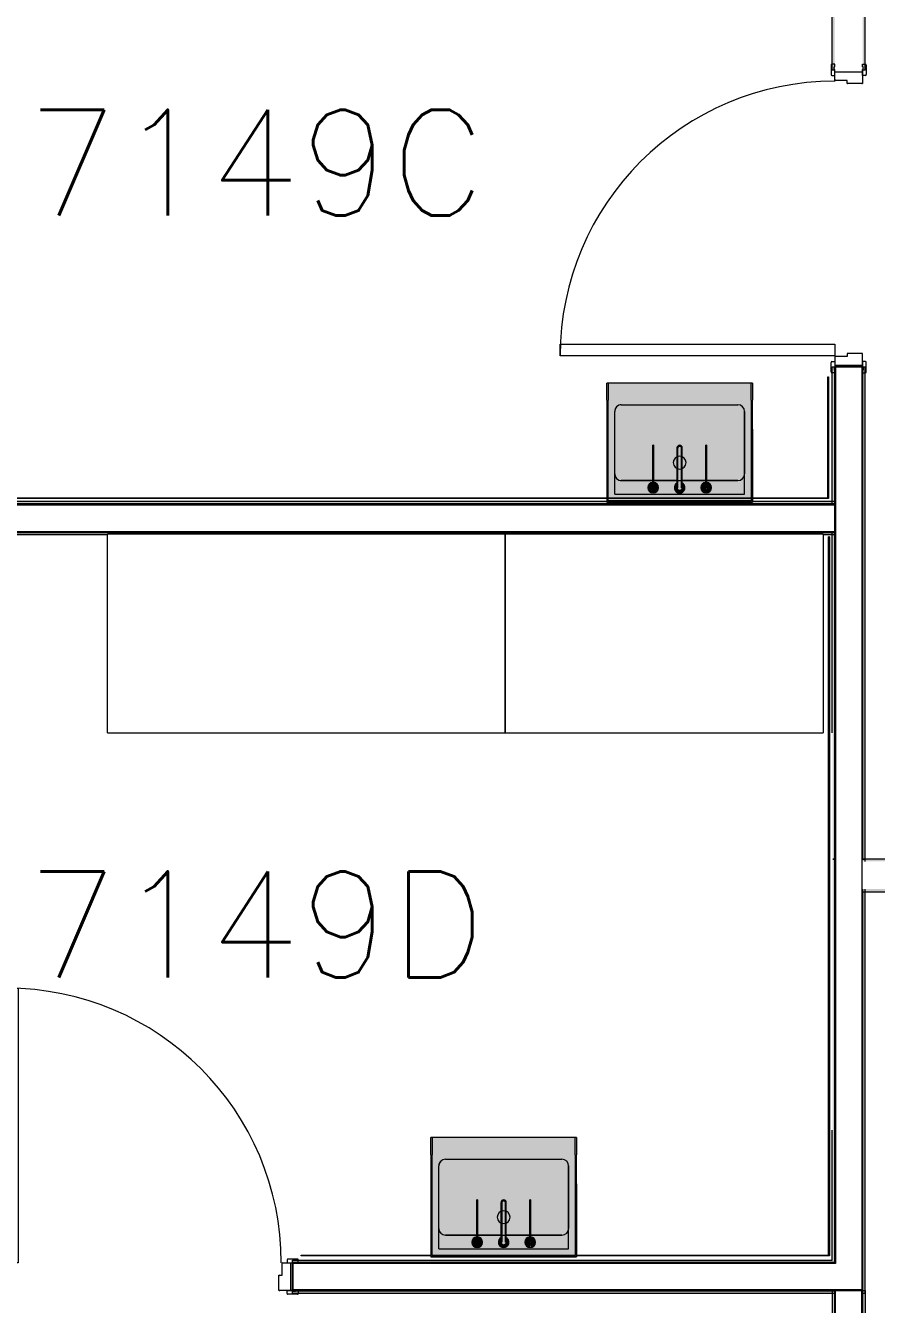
# Model space of a CAD drawing. Header units: millimetres. Extents: x -68474 to 336725, y -113450 to 40976.
# Drawn here: x 192595 to 195805, y -40280 to -35454 of the extents above; entities that cross this region are included whole.
import ezdxf

# ---------------------------------------------------------------- set-up
doc = ezdxf.new("R2010")
doc.units = ezdxf.units.MM
doc.header["$LTSCALE"] = 900
doc.linetypes.add('Dash 3mm', pattern=[6, 3, -3])
for name, color, linetype, lineweight in [('A-DETL-GENF', 92, 'Continuous', 15), ('A-DOOR', 31, 'Continuous', 15), ('A-GENM', 13, 'Continuous', 15), ('A-WALL', 113, 'Continuous', 15), ('I-WALL', 2, 'Continuous', 15), ('P-SANR-FIXT', 6, 'Continuous', 15)]:
    doc.layers.add(name, color=color, linetype=linetype, lineweight=lineweight)
doc.layers.add('s5152a$0$ROOM-NO', color=4, linetype='Continuous')
doc.styles.add('s5152a$0$STANDARD', font='SIMPLEX')

# ---------------------------------------------------------------- blocks, each defined once
blk = doc.blocks.new('Basic Wall _ A-Gypsum Block-Internal-100mm-WithSkimCoat - ___-2801809-Level 7 - Proposed Works_GBP Submission 1')
at = {"layer": 'I-WALL'}
for points in [[(195776.8, -38722.5), (195865, -38722.5), (195865, -38712.5), (195752.5, -38712.5), (195752.8, -38722.5)], [(197600.1, -38722.5), (197600.1, -38712.5), (196985, -38712.5), (196985, -38722.5), (197590.3, -38722.5)]]:
    blk.add_hatch(color=31, dxfattribs=at).paths.add_polyline_path(points, flags=0)
for p, q in [((195752.5, -38722.5), (195865, -38722.5)), ((195865, -38712.5), (195865, -38722.5)), ((196985, -38722.5), (196985, -38712.5)), ((196985, -38722.5), (197600.1, -38722.5))]:
    blk.add_line(p, q, dxfattribs=at)
blk = doc.blocks.new('Basic Wall _ A-Gypsum Block-Internal-100mm-WithSkimCoat - ___-2801808-Level 7 - Proposed Works_GBP Submission 1')
at = {"layer": 'I-WALL'}
for points in [[(195752.6, -38607.5), (195865, -38607.5), (195865, -38597.5), (195752.6, -38597.5), (195752.5, -38607.5)], [(197600.1, -38607.5), (197600.1, -38597.5), (196985, -38597.5), (196985, -38607.5)]]:
    blk.add_hatch(color=31, dxfattribs=at).paths.add_polyline_path(points, flags=0)
for p, q in [((195752.6, -38597.5), (195865, -38597.5)), ((195865, -38597.5), (195865, -38607.5)), ((196985, -38607.5), (196985, -38597.5)), ((196985, -38597.5), (197600.1, -38597.5)), ((197600.1, -38597.5), (197600.1, -38600))]:
    blk.add_line(p, q, dxfattribs=at)
blk = doc.blocks.new('Basic Wall _ A-Gypsum Block-Internal-100mm-WithSkimCoat - ___-2801837-Level 7 - Proposed Works_GBP Submission 1')
at = {"layer": 'I-WALL'}
h = blk.add_hatch(color=31, dxfattribs=at)
h.paths.add_polyline_path([(195762.5, -40237.5), (195762.5, -38712.5), (195752.5, -38712.5), (195752.5, -40227.5)], flags=0)
h.paths.add_polyline_path([(195752.6, -38607.5), (195762.5, -38607.5), (195762.5, -38600), (195752.5, -38600), (195752.5, -38607.5)], flags=0)
for p, q in [((195752.6, -38600), (195762.5, -38600)), ((195762.5, -38607.7), (195762.5, -38600)), ((195762.5, -40237.5), (195762.5, -38712.5))]:
    blk.add_line(p, q, dxfattribs=at)
blk = doc.blocks.new('Basic Wall _ A-Gypsum Block-Internal-100mm-WithSkimCoat - ___-2801836-Level 7 - Proposed Works_GBP Submission 1')
at = {"layer": 'I-WALL'}
blk.add_hatch(color=31, dxfattribs=at).paths.add_polyline_path([(195647.5, -40122.5), (195647.5, -38600), (195640.1, -38600), (195640.1, -39622.5), (195637.5, -39622.5), (195637.5, -40112.5)], flags=0)
for p, q in [((195640.1, -38600), (195647.5, -38600)), ((195637.5, -40112.5), (195637.5, -39622.5))]:
    blk.add_line(p, q, dxfattribs=at)
blk = doc.blocks.new('Basic Wall _ A-Gypsum Block-Internal-100mm-WithSkimCoat - ___-2801871-Level 7 - Proposed Works_GBP Submission 1')
at = {"layer": 'I-WALL'}
for points in [[(195762.6, -35621.5), (195762.6, -33761.8), (195752.6, -33761.8), (195752.6, -35621.5)], [(195752.6, -38600), (195762.6, -38600), (195762.6, -36741.5), (195752.6, -36741.5), (195752.6, -37405.7)]]:
    blk.add_hatch(color=31, dxfattribs=at).paths.add_polyline_path(points, flags=0)
for p, q in [((195762.6, -35621.5), (195762.6, -33761.8)), ((195762.6, -35621.5), (195752.6, -35621.5)), ((195752.6, -36741.5), (195762.6, -36741.5)), ((195762.6, -38600), (195762.6, -36741.5)), ((195762.6, -38600), (195752.6, -38600))]:
    blk.add_line(p, q, dxfattribs=at)
blk = doc.blocks.new('Basic Wall _ A-Gypsum Block-Internal-100mm-WithSkimCoat - ___-2801870-Level 7 - Proposed Works_GBP Submission 1')
at = {"layer": 'I-WALL'}
h = blk.add_hatch(color=31, dxfattribs=at)
h.paths.add_polyline_path([(195647.6, -35621.5), (195647.6, -34517.5), (195637.6, -34517.5), (195637.6, -35621.5), (195643.9, -35621.5)], flags=0)
h.paths.add_polyline_path([(195637.6, -34412.5), (195647.6, -34412.5), (195647.6, -33761.8), (195637.6, -33761.8), (195637.6, -34319.7)], flags=0)
h = blk.add_hatch(color=31, dxfattribs=at)
h.paths.add_polyline_path([(195642.6, -38600), (195647.6, -38600), (195647.6, -37365), (195637.6, -37365), (195637.6, -38122.5), (195640.1, -38122.5), (195640.1, -38600)], flags=0)
h.paths.add_polyline_path([(195637.6, -37260), (195647.6, -37260), (195647.6, -36741.5), (195637.6, -36741.5), (195637.6, -37097.1)], flags=0)
for p, q in [((195637.6, -35621.5), (195637.6, -34517.5)), ((195647.6, -35621.5), (195637.6, -35621.5)), ((195637.6, -36741.5), (195647.6, -36741.5)), ((195637.6, -37260), (195637.6, -36741.5)), ((195637.6, -38122.5), (195637.6, -37365)), ((195647.5, -38600), (195640.1, -38600))]:
    blk.add_line(p, q, dxfattribs=at)
blk = doc.blocks.new('Basic Wall _ A-Gypsum Block-Internal-100mm-WithSkimCoat - ___-2801913-Level 7 - Proposed Works_GBP Submission 1')
at = {"layer": 'I-WALL'}
blk.add_hatch(color=31, dxfattribs=at).paths.add_polyline_path([(195282.5, -37260), (195647.6, -37260), (195647.6, -37250), (195337.5, -37250), (195337.5, -37252.5), (194787.5, -37251.4), (194787.5, -37250), (191404, -37250), (191404, -37260), (195267, -37260)], flags=0)
for p, q in [((191404, -37260), (191404, -37250)), ((194787.5, -37250), (191404, -37250)), ((195647.6, -37250), (195337.5, -37250))]:
    blk.add_line(p, q, dxfattribs=at)
blk = doc.blocks.new('Basic Wall _ A-Gypsum Block-Internal-100mm-WithSkimCoat - ___-2801912-Level 7 - Proposed Works_GBP Submission 1')
at = {"layer": 'I-WALL'}
blk.add_hatch(color=31, dxfattribs=at).paths.add_polyline_path([(195604, -37375), (195647.6, -37375), (195647.6, -37365), (191404, -37365), (191404, -37375), (192904, -37375), (192904, -37372.5), (195604, -37372.5)], flags=0)
for p, q in [((191404, -37375), (191404, -37365)), ((192904, -37375), (191404, -37375)), ((195647.6, -37375), (195604, -37375))]:
    blk.add_line(p, q, dxfattribs=at)
blk = doc.blocks.new('A-Generic-Doorset-Single_Internal-RyderBP - Type 02 - 1120 x 2100mm _ L20_TBC _ GRP Leaf  _ GRP Frame _ dB-4782836-Level 7 - Proposed Works_GBP Submission 1')
at = {"layer": 'A-DETL-GENF'}
for p, q in [((-532, 52.5), (-532, 63.5)), ((-522, 52.5), (-532, 52.5)), ((-529, 66.5), (-493, 66.5)), ((-522, 54.5), (-522, 52.5)), ((-512, 54.5), (-522, 54.5)), ((-512, 52.5), (-512, 54.5)), ((-490, 52.5), (-512, 52.5)), ((-490, 63.5), (-490, 52.5)), ((590, 63.5), (590, 52.5)), ((590, 63.5), (590, 52.5)), ((590, 52.5), (612, 52.5)), ((590, 52.5), (612, 52.5)), ((629, 66.5), (593, 66.5)), ((629, 66.5), (593, 66.5)), ((612, 54.5), (622, 54.5)), ((612, 52.5), (612, 54.5)), ((612, 54.5), (622, 54.5)), ((612, 52.5), (612, 54.5)), ((622, 54.5), (622, 52.5)), ((622, 54.5), (622, 52.5)), ((622, 52.5), (632, 52.5)), ((622, 52.5), (632, 52.5)), ((632, 52.5), (632, 63.5)), ((632, 52.5), (632, 63.5)), ((-522, -52.5), (-532, -52.5)), ((-532, -52.5), (-532, -63.5)), ((-529, -66.5), (-493, -66.5)), ((-522, -54.5), (-522, -52.5)), ((-512, -54.5), (-522, -54.5)), ((-512, -52.5), (-512, -54.5)), ((-490, -52.5), (-512, -52.5)), ((-490, -63.5), (-490, -52.5)), ((524, -1088.5), (524, -52.5)), ((524, -52.5), (568, -52.5)), ((568, -52.5), (568, -1088.5)), ((590, -52.5), (612, -52.5)), ((590, -63.5), (590, -52.5)), ((590, -52.5), (612, -52.5)), ((590, -63.5), (590, -52.5)), ((629, -66.5), (593, -66.5)), ((629, -66.5), (593, -66.5)), ((612, -52.5), (612, -54.5)), ((612, -52.5), (612, -54.5)), ((612, -54.5), (622, -54.5)), ((612, -54.5), (622, -54.5)), ((622, -52.5), (632, -52.5)), ((622, -54.5), (622, -52.5)), ((622, -52.5), (632, -52.5)), ((622, -54.5), (622, -52.5)), ((632, -52.5), (632, -63.5)), ((632, -52.5), (632, -63.5)), ((568, -1088.5), (524, -1088.5))]:
    blk.add_line(p, q, dxfattribs=at)
for centre, radius, start, end in [((-529, 63.5), 3, 90, 180), ((-493, 63.5), 3, 360, 90), ((593, 63.5), 3, 90, 180), ((593, 63.5), 3, 90, 180), ((629, 63.5), 3, 360, 90), ((629, 63.5), 3, 360, 90), ((-529, -63.5), 3, 180, 270), ((-493, -63.5), 3, 270, 360), ((568, -52.5), 1036, 180, 270), ((593, -63.5), 3, 180, 270), ((593, -63.5), 3, 180, 270), ((629, -63.5), 3, 270, 360), ((629, -63.5), 3, 270, 360)]:
    blk.add_arc(centre, radius, start, end, dxfattribs=at)
at = {"layer": 'A-DOOR'}
for p, q in [((-510, 52.5), (-462, 52.5)), ((-510, 52.5), (-459, 52.5)), ((-503, -52.5), (-503, 52.5)), ((-459, 52.5), (-459, -5.5)), ((-459, 49.5), (-459, -2.5)), ((559, 52.5), (559, -5.5)), ((610, 52.5), (559, 52.5)), ((559, 49.5), (559, -2.5)), ((610, 52.5), (562, 52.5)), ((603, -52.5), (603, 52.5)), ((-471, -5.5), (-471, -49.5)), ((-462, -5.5), (-471, -5.5)), ((-471, -5.5), (-471, -52.5)), ((-459, -5.5), (-471, -5.5)), ((559, -5.5), (571, -5.5)), ((562, -5.5), (571, -5.5)), ((571, -5.5), (571, -52.5)), ((-474, -52.5), (-510, -52.5)), ((-471, -52.5), (-510, -52.5)), ((571, -52.5), (610, -52.5))]:
    blk.add_line(p, q, dxfattribs=at)
for centre, start, end in [((-462, 49.5), 360, 90), ((562, 49.5), 90, 180), ((-462, -2.5), 270, 360), ((562, -2.5), 180, 270), ((-474, -49.5), 270, 360)]:
    blk.add_arc(centre, 3, start, end, dxfattribs=at)
blk = doc.blocks.new('BASIN TYPE B - Wall mounted sink with 200mm min_ upstand on back and both sides - all stainless steel grade 316 finish-2037543-Level 7 - Proposed Works_GBP Submission 1')
at = {"layer": 'P-SANR-FIXT'}
for points in [[(275, 115), (275, 500), (-275, 500), (-275, 115), (-270, 115), (-270, 495), (270, 495), (270, 115)], [(-100, 435), (-108.7, 440.5), (-107.8, 450.5), (-100, 455), (-100, 465), (-114.1, 459.1), (-120, 445), (-114.1, 430.9), (-101, 425.4), (-101, 435)], [(-100, 455), (-108.7, 449), (-107.8, 439.5), (-107.8, 440.5), (-106.8, 450), (-100, 454)], [(-100, 445), (-100, 447.6), (-102.2, 446.4), (-100, 450), (-100, 454), (-107.8, 449.5), (-106.9, 440), (-100, 436), (-100, 440.2)], [(-99, 393), (-100, 435), (-101, 435), (-101, 393)], [(-80, 445), (-85.9, 459.1), (-100, 465), (-99.1, 454.5), (-91.3, 449.5), (-92.2, 439.5), (-99, 435), (-99, 425.4), (-85.9, 430.9), (-81, 442.5)], [(-92.2, 440.5), (-93.1, 450), (-100, 454), (-100, 442.4), (-97.8, 443.6), (-100, 440), (-100, 436), (-92.8, 440.2)], [(-91.3, 441.9), (-92.2, 450.5), (-92.2, 449.5), (-92.8, 440.2), (-91.3, 441)], [(0.1, 465), (-14, 459.1), (-19.9, 445), (-14, 430.9), (-7.5, 428.1), (-6.4, 451.3), (0.1, 455)], [(0.1, 453.1), (-0.8, 454.5), (-8.6, 450), (-7.5, 445), (-6.5, 448.8), (-3.7, 451.5), (0.1, 452.5)], [(7.5, 300), (7.2, 446.9), (5.2, 445.3), (6.5, 448.8), (3.8, 451.5), (0, 452.5), (-3.7, 451.5), (-6.5, 448.8), (-7.5, 445), (-7.1, 294.4), (-3.8, 290.3), (1.3, 289.4), (5.8, 292), (7.5, 297), (7.5, 297.6)], [(20.1, 445), (14.2, 459.1), (0.1, 465), (0.1, 455), (8.8, 450), (8.8, 440), (7.5, 437.9), (7.5, 428.1), (14.2, 430.9), (19.1, 442.5)], [(8.8, 447.5), (8.2, 450.3), (0.1, 455), (0.6, 452.4), (3.8, 451.5), (6.5, 448.7), (6.5, 446.3), (7.2, 446.9), (8.8, 440.1), (8.8, 446.9)], [(100, 435), (91.3, 440.5), (92.2, 450.5), (100, 455), (100, 465), (85.9, 459.1), (80, 445), (85.9, 430.9), (99, 425.4), (99, 435)], [(100, 435), (100, 436), (92.2, 440.9), (92.2, 449.5), (91.3, 449), (92.2, 439.5), (99.1, 435.5)], [(100, 445), (100, 454), (92.2, 449.5), (93.1, 440), (100, 436), (100, 442.4)], [(101, 435), (99, 435), (100, 393), (101, 393)], [(120, 445), (114.1, 459.1), (100, 465), (101, 454.4), (108.7, 449.5), (107.8, 439.5), (101, 435), (101, 425.4), (114.1, 430.9), (119, 442.5)], [(107.8, 449.5), (100, 454), (100, 436), (107.8, 440.5)], [(108.7, 440.8), (107.8, 450.5), (107.8, 449.5), (107.8, 440.5), (108.7, 440.5)], [(-99, 357.7), (-99, 393), (-101, 393), (-101, 357.7)], [(101, 393), (99, 393), (99, 357.7), (101, 357.7), (101, 380.1)], [(-99, 313.8), (-99, 357.7), (-101, 357.7), (-101, 313.8)], [(101, 357.7), (99, 357.7), (99, 313.8), (101, 313.8)], [(-99, 306), (-99, 313.8), (-101, 313.8), (-101, 306)], [(-99, 290), (-99, 300), (-101, 300), (-101, 290)], [(10, 295), (8.7, 300), (3.8, 290.3), (-1.5, 289.4), (-5.8, 292), (-7.5, 297), (-8.7, 300), (-10, 294.6), (-8.7, 290), (-5, 286.3), (0, 285), (5.1, 286.4), (8.8, 290.3), (9.9, 294.4)], [(101, 313.8), (99, 313.8), (99, 306), (101, 306), (101, 309)], [(101, 300), (99, 300), (99, 290), (101, 290)]]:
    blk.add_hatch(color=51, dxfattribs=at).paths.add_polyline_path(points, flags=0)
h = blk.add_hatch(color=51, dxfattribs=at)
h.paths.add_polyline_path([(270, 50), (270, 495), (-270, 495), (-270, 50), (203.2, 50)], flags=0)
h.paths.add_polyline_path([(245, 157), (244.1, 150.6), (241.7, 144.5), (237.7, 139.3), (232.5, 135.4), (226.5, 132.9), (220, 132), (-226.5, 132.9), (-232.5, 135.4), (-237.7, 139.3), (-241.7, 144.5), (-244.1, 150.6), (-245, 157), (-244.1, 399.4), (-241.7, 405.5), (-237.7, 410.7), (-232.5, 414.6), (-226.5, 417.1), (-220, 418), (-101, 418), (-101, 425.4), (-114.1, 430.9), (-120, 445), (-114.1, 459.1), (-100, 465), (-85.9, 459.1), (-80, 445), (-85.9, 430.9), (-99, 425), (-99, 418), (-7.5, 418), (-7.5, 428.1), (-14, 430.9), (-19.9, 445), (-14, 459.1), (0.1, 465), (14.2, 459.1), (20.1, 445), (14.2, 430.9), (7.5, 427.9), (7.5, 418), (99, 418), (99, 425.4), (85.9, 430.9), (80, 445), (85.9, 459.1), (100, 465), (114.1, 459.1), (120, 445), (114.1, 430.9), (101, 425), (101, 418), (226.5, 417.1), (232.5, 414.6), (237.7, 410.7), (241.7, 405.5), (244.1, 399.4), (245, 393), (245, 286.4)], flags=0)
h.paths.add_polyline_path([(-97.8, 443.6), (-100, 441.9), (-98.9, 441.9), (-98.5, 442.5)], flags=0)
h.paths.add_polyline_path([(-100, 448.1), (-101.1, 448.1), (-102.2, 446.4), (-100, 447.6)], flags=0)
h = blk.add_hatch(color=51, dxfattribs=at)
h.paths.add_polyline_path([(245, 157), (244.1, 399.4), (241.7, 405.5), (237.7, 410.7), (232.5, 414.6), (226.5, 417.1), (220, 418), (101, 418), (101, 306), (99, 306), (99, 418), (7.5, 418), (8.7, 300), (9.9, 294.4), (8.7, 290), (5, 286.3), (0, 285), (-5.1, 286.4), (-8.7, 290), (-10, 295), (-8.7, 300), (-7.5, 300), (-7.5, 418), (-99, 418), (-99, 306), (-101, 306), (-101, 418), (-226.5, 417.1), (-232.5, 414.6), (-237.7, 410.7), (-241.7, 405.5), (-244.1, 399.4), (-245, 393), (-244.1, 150.6), (-241.7, 144.5), (-237.7, 139.3), (-232.5, 135.4), (-226.5, 132.9), (-220, 132), (226.5, 132.9), (232.5, 135.4), (237.7, 139.3), (241.7, 144.5), (244.1, 150.6)], flags=0)
h.paths.add_polyline_path([(101, 300), (101, 290), (99, 290), (99, 300)], flags=0)
h.paths.add_polyline_path([(-99, 295), (-99, 290), (-101, 290), (-101, 300), (-99, 300), (-99, 297)], flags=0)
h = blk.add_hatch(color=51, dxfattribs=at)
h.paths.add_polyline_path([(275, 115), (270, 115), (270, 50), (275, 50), (275, 98.2)], flags=0)
h.paths.add_polyline_path([(-270, 115), (-275, 115), (-275, 50), (-270, 50), (-270, 98.2)], flags=0)
for p, q in [((-275, 500), (275, 500)), ((-275, 224), (-275, 500)), ((275, 500), (-275, 500)), ((-275, 500), (-275, 115)), ((-270, 495), (270, 495)), ((-270, 115), (-270, 495)), ((270, 495), (270, 115)), ((275, 224), (275, 500)), ((275, 115), (275, 500)), ((245, 470), (-245, 470)), ((-245, 470), (-245, 157)), ((-100, 285), (-100, 445)), ((100, 445), (100, 285)), ((245, 470), (245, 157)), ((-245, 157), (-245, 393)), ((220, 418), (-220, 418)), ((-220, 418), (-101, 418)), ((-99, 418), (-7.5, 418)), ((-9.6, 427.5), (-9.6, 295)), ((7.5, 418), (99, 418)), ((9.6, 427.4), (9.6, 295)), ((101, 418), (220, 418)), ((245, 393), (245, 157)), ((-275, 50), (-275, 115)), ((-270, 115), (-270, 50)), ((220, 132), (-220, 132)), ((220, 132), (-220, 132)), ((270, 50), (270, 115)), ((275, 115), (275, 50)), ((-275, 50), (-270, 50)), ((-270, 50), (270, 50)), ((270, 50), (275, 50))]:
    blk.add_line(p, q, dxfattribs=at)
at = {"layer": 'P-SANR-FIXT', "lineweight": 5}
for p, q in [((-101, 393), (-101, 435)), ((-99, 435), (-101, 435)), ((-99, 435), (-99, 393)), ((99, 393), (99, 435)), ((99, 435), (101, 435)), ((101, 435), (101, 393)), ((-101, 357.7), (-101, 393)), ((-99, 393), (-99, 357.7)), ((99, 357.7), (99, 393)), ((101, 393), (101, 357.7)), ((-101, 313.8), (-101, 357.7)), ((-99, 357.7), (-101, 357.7)), ((-99, 357.7), (-99, 313.8)), ((99, 313.8), (99, 357.7)), ((99, 357.7), (101, 357.7)), ((101, 357.7), (101, 313.8)), ((-101, 305), (-101, 313.8)), ((-99, 313.8), (-101, 313.8)), ((-99, 305), (-101, 305)), ((-101, 300), (-101, 305)), ((-101, 290), (-101, 300)), ((-101, 285), (-101, 290)), ((-101, 289.8), (-101, 285)), ((-99, 313.8), (-99, 305)), ((-99, 305), (-99, 300)), ((-99, 300), (-99, 290)), ((-99, 290), (-99, 285)), ((-99, 285), (-99, 289.8)), ((99, 305), (99, 313.8)), ((99, 313.8), (101, 313.8)), ((101, 305), (99, 305)), ((99, 300), (99, 305)), ((99, 290), (99, 300)), ((99, 285), (99, 290)), ((99, 289.8), (99, 285)), ((101, 313.8), (101, 305)), ((101, 305), (101, 300)), ((101, 300), (101, 290)), ((101, 290), (101, 285)), ((101, 285), (101, 289.8)), ((-101, 285), (-99, 285)), ((99, 285), (101, 285))]:
    blk.add_line(p, q, dxfattribs=at)
at = {"layer": 'P-SANR-FIXT', "lineweight": 5, "flags": 128}
for points in [[(-7.5, 445), (-7.5, 444.9), (-7.5, 444.8), (-7.5, 444.5), (-7.5, 444), (-7.5, 443.5), (-7.5, 442.9), (-7.5, 442.1), (-7.5, 441.2), (-7.5, 440.2), (-7.5, 439.1), (-7.5, 437.9), (-7.5, 436.5), (-7.5, 435.1), (-7.5, 433.5), (-7.5, 431.9), (-7.5, 430.2), (-7.5, 428.3), (-7.5, 426.4), (-7.5, 424.4), (-7.5, 422.3), (-7.5, 420.1), (-7.5, 417.8), (-7.5, 415.4), (-7.5, 413), (-7.5, 410.5), (-7.5, 408), (-7.5, 405.3), (-7.5, 402.7), (-7.5, 400), (-7.5, 397.2), (-7.5, 394.4), (-7.5, 391.5), (-7.5, 388.6), (-7.5, 385.7), (-7.5, 382.7), (-7.5, 379.8), (-7.5, 376.8), (-7.5, 373.8), (-7.5, 370.8), (-7.5, 367.8), (-7.5, 364.8), (-7.5, 361.8), (-7.5, 358.9), (-7.5, 355.9), (-7.5, 353), (-7.5, 350.1), (-7.5, 347.2), (-7.5, 344.3), (-7.5, 341.5), (-7.5, 338.8), (-7.5, 336.1), (-7.5, 333.4), (-7.5, 330.8), (-7.5, 328.3), (-7.5, 325.9), (-7.5, 323.5), (-7.5, 321.2), (-7.5, 318.9), (-7.5, 316.8), (-7.5, 314.7), (-7.5, 312.7), (-7.5, 310.8), (-7.5, 309), (-7.5, 307.3), (-7.5, 305.7), (-7.5, 304.2), (-7.5, 302.8), (-7.5, 301.6), (-7.5, 300.4), (-7.5, 299.3), (-7.5, 298.4), (-7.5, 297.6), (-7.5, 297)], [(7.5, 297), (7.5, 297.7), (7.5, 298.5), (7.5, 299.5), (7.5, 300.6), (7.5, 301.8), (7.5, 303.1), (7.5, 304.5), (7.5, 306), (7.5, 307.6), (7.5, 309.3), (7.5, 311.2), (7.5, 313.1), (7.5, 315.1), (7.5, 317.1), (7.5, 319.3), (7.5, 321.6), (7.5, 323.9), (7.5, 326.3), (7.5, 328.8), (7.5, 331.3), (7.5, 333.9), (7.5, 336.6), (7.5, 339.3), (7.5, 342), (7.5, 344.8), (7.5, 347.7), (7.5, 350.6), (7.5, 353.5), (7.5, 356.4), (7.5, 359.4), (7.5, 362.4), (7.5, 365.3), (7.5, 368.3), (7.5, 371.3), (7.5, 374.3), (7.5, 377.3), (7.5, 380.3), (7.5, 383.3), (7.5, 386.2), (7.5, 389.1), (7.5, 392), (7.5, 394.9), (7.5, 397.7), (7.5, 400.4), (7.5, 403.2), (7.5, 405.8), (7.5, 408.4), (7.5, 411), (7.5, 413.4), (7.5, 415.9), (7.5, 418.2), (7.5, 420.5), (7.5, 422.6), (7.5, 424.7), (7.5, 426.7), (7.5, 428.6), (7.5, 430.5), (7.5, 432.2), (7.5, 433.8), (7.5, 435.3), (7.5, 436.8), (7.5, 438.1), (7.5, 439.3), (7.5, 440.4), (7.5, 441.4), (7.5, 442.2), (7.5, 443), (7.5, 443.6), (7.5, 444.1), (7.5, 444.5), (7.5, 444.8), (7.5, 445), (7.5, 445)]]:
    blk.add_lwpolyline(points, dxfattribs=at)
at = {"layer": 'P-SANR-FIXT'}
for centre, radius, start, end in [((-100, 445), 20, 90, 270), ((-100, 445), 20, 270, 90), ((0.1, 445), 20, 298.3304, 241.0016), ((100, 445), 20, 90, 270), ((100, 445), 20, 270, 90), ((-220, 393), 25, 90, 180), ((-220, 393), 25, 90, 180), ((220, 393), 25, 360, 90), ((220, 393), 25, 0, 90), ((0, 350.5), 24.2, 90, 270), ((0, 350.5), 24.2, 270, 90), ((0, 295), 9.59, 180, 360), ((-220, 157), 25, 180, 270), ((-220, 157), 25, 180, 270), ((220, 157), 25, 270, 0), ((220, 157), 25, 270, 360)]:
    blk.add_arc(centre, radius, start, end, dxfattribs=at)
at = {"layer": 'P-SANR-FIXT', "lineweight": 5}
for centre, radius, start, end in [((-100, 445), 20, 90, 266.818), ((-100, 445), 10, 90, 270), ((-100, 445), 8.97, 90, 270), ((-100, 445), 20, 273.182, 90), ((-100, 445), 10, 270, 90), ((-100, 445), 8.97, 270, 90), ((0.1, 445), 20, 90, 245.8096), ((0.1, 445), 10, 90, 218.7499), ((0.1, 445), 20, 293.5393, 90), ((0.1, 445), 10, 321.2527, 90), ((100, 445), 20, 90, 266.818), ((100, 445), 10, 90, 270), ((100, 445), 8.97, 90, 270), ((100, 445), 20, 273.182, 90), ((100, 445), 10, 270, 90), ((100, 445), 8.97, 270, 90), ((0, 295), 10, 139.0486, 180), ((0, 295), 10, 180, 0), ((0, 295), 10, 0, 40.9514)]:
    blk.add_arc(centre, radius, start, end, dxfattribs=at)
blk.add_open_spline([(-7.5, 297), (-7.5, 295.8), (-7.2, 294.2), (-6, 292.3), (-4.9, 291.1), (-3.5, 290.1), (-2.2, 289.6), (-1.2, 289.3), (-0.1, 289.2), (1.2, 289.3), (2.6, 289.7), (3.8, 290.3), (4.9, 291.1), (6.1, 292.3), (7.2, 294.3), (7.5, 296), (7.5, 297)], degree=3, knots=[-1, -1, -1, -1, -0.861111, -0.791667, -0.722222, -0.652778, -0.583333, -0.548611, -0.513889, -0.444444, -0.388889, -0.333333, -0.277778, -0.222222, -0.111111, 0, 0, 0, 0], dxfattribs=at)
blk = doc.blocks.new('BENCHTOP WITH UPTURN - BENCHTOP - STAINLESS STEEL WITH WET EDGE 1500W-4701860-Level 7 - Proposed Works_GBP Submission 1')
at = {"layer": 'A-GENM', "color": 8, "linetype": 'Dash 3mm', "lineweight": 13}
for p, q in [((0, -750), (0, 0)), ((1500, 0), (0, 0)), ((1500, 0), (1500, -750)), ((0, -750), (1500, -750))]:
    blk.add_line(p, q, dxfattribs=at)
blk = doc.blocks.new('BENCHTOP WITH UPTURN - BENCHTOP - STAINLESS STEEL WITH WET EDGE 1200W-V14-Level 7 - Proposed Works_GBP Submission 1')
at = {"layer": 'A-GENM', "color": 8, "linetype": 'Dash 3mm', "lineweight": 13}
for p, q in [((0, -750), (0, 0)), ((1200, 0), (0, 0)), ((1200, 0), (1200, -750)), ((0, -750), (1200, -750))]:
    blk.add_line(p, q, dxfattribs=at)
blk = doc.blocks.new('Basic Wall _ A-Gypsum Block-Internal-100mm-WithSkimCoat - ___-4914856-Level 7 - Proposed Works_GBP Submission 1')
at = {"layer": 'I-WALL'}
for points in [[(195647.5, -40583.7), (195647.5, -40227.5), (195637.5, -40227.5), (195637.5, -40583.7)], [(195647.5, -42750), (195647.5, -42393.7), (195637.5, -42393.7), (195637.5, -42750)]]:
    blk.add_hatch(color=31, dxfattribs=at).paths.add_polyline_path(points, flags=0)
for p, q in [((195637.5, -40227.5), (195637.5, -40583.7)), ((195647.5, -40583.7), (195637.5, -40583.7)), ((195637.5, -42393.7), (195647.5, -42393.7)), ((195637.5, -42393.7), (195637.5, -42750))]:
    blk.add_line(p, q, dxfattribs=at)
blk = doc.blocks.new('Basic Wall _ A-Gypsum Block-Internal-100mm-WithSkimCoat - ___-4914855-Level 7 - Proposed Works_GBP Submission 1')
at = {"layer": 'I-WALL'}
for points in [[(195762.5, -40583.7), (195762.5, -40227.5), (195752.5, -40227.5), (195752.5, -40583.7)], [(195762.5, -42750), (195762.5, -42393.7), (195752.5, -42393.7), (195752.5, -42750)]]:
    blk.add_hatch(color=31, dxfattribs=at).paths.add_polyline_path(points, flags=0)
for p, q in [((195752.5, -40227.5), (195762.5, -40227.5)), ((195762.5, -40227.5), (195762.5, -40583.7)), ((195762.5, -40583.7), (195752.5, -40583.7)), ((195752.5, -42393.7), (195762.5, -42393.7)), ((195762.5, -42393.7), (195762.5, -42750))]:
    blk.add_line(p, q, dxfattribs=at)
blk = doc.blocks.new('Basic Wall _ A-Gypsum Block-Internal-100mm-WithSkimCoat - ___-6107486-Level 7 - Proposed Works_GBP Submission 1')
at = {"layer": 'I-WALL'}
blk.add_hatch(color=31, dxfattribs=at).paths.add_polyline_path([(192481.7, -40237.5), (192481.7, -40227.5), (192277.5, -40227.5), (192277.5, -40237.5)], flags=0)
h = blk.add_hatch(color=31, dxfattribs=at)
h.paths.add_polyline_path([(195762.5, -40237.5), (195752.5, -40227.5), (195752.5, -40237.5)], flags=0)
h.paths.add_polyline_path([(195647.5, -40237.5), (195647.5, -40227.5), (193601.7, -40227.5), (193601.7, -40237.5), (194757.2, -40237.5)], flags=0)
for p, q in [((192277.5, -40237.5), (192277.5, -40227.5)), ((192277.5, -40237.5), (192481.7, -40237.5)), ((192481.7, -40227.5), (192481.7, -40237.5)), ((193601.7, -40237.5), (193601.7, -40227.5)), ((193601.7, -40237.5), (195647.5, -40237.5)), ((195752.5, -40237.5), (195762.5, -40237.5))]:
    blk.add_line(p, q, dxfattribs=at)
blk = doc.blocks.new('Basic Wall _ A-Gypsum Block-Internal-100mm-WithSkimCoat - ___-6107485-Level 7 - Proposed Works_GBP Submission 1')
at = {"layer": 'I-WALL'}
h = blk.add_hatch(color=31, dxfattribs=at)
h.paths.add_polyline_path([(192287.5, -40122.5), (192287.5, -40112.5), (192277.5, -40112.5), (192277.5, -40122.5)], flags=0)
h.paths.add_polyline_path([(192481.7, -40122.5), (192481.7, -40112.5), (192392.5, -40112.5), (192392.5, -40122.5)], flags=0)
blk.add_hatch(color=31, dxfattribs=at).paths.add_polyline_path([(195647.5, -40122.5), (195637.5, -40112.5), (193601.7, -40112.5), (193601.7, -40122.5), (194757.2, -40122.5)], flags=0)
for p, q in [((192277.5, -40122.5), (192277.5, -40112.5)), ((192277.5, -40112.5), (192287.5, -40112.5)), ((192392.5, -40112.5), (192481.7, -40112.5)), ((192481.7, -40112.5), (192481.7, -40122.5)), ((193601.7, -40122.5), (193601.7, -40112.5)), ((193601.7, -40112.5), (195637.5, -40112.5))]:
    blk.add_line(p, q, dxfattribs=at)

msp = doc.modelspace()

# ---------------------------------------------------------------- linework, layer by layer
at = {"layer": 'A-WALL'}
for p, q in [((195650.05934, -36741.50812), (195650.05934, -38600)), ((195750.05934, -36741.50812), (195750.05934, -38600)), ((195621.55934, -37235.64939), (195621.55934, -36778.64939)), ((195621.55934, -36778.64939), (195624.55934, -36778.64939)), ((195624.55934, -36778.64939), (195624.55934, -37238.64939)), ((191417.55934, -37235.64939), (194787.50001, -37235.64939)), ((194787.50001, -37238.64939), (191417.55934, -37238.64939)), ((194792.34398, -37235.64939), (195332.65605, -37235.64939)), ((195332.61658, -37238.64939), (194792.38345, -37238.64939)), ((195337.50001, -37235.64939), (195621.55934, -37235.64939)), ((195624.55934, -37238.64939), (195337.50001, -37238.64939)), ((191404, -37262.50812), (195647.55934, -37262.50812)), ((195647.55934, -37362.50812), (195647.55934, -37262.50812)), ((191404, -37362.50812), (195647.55934, -37362.50812)), ((195624.55934, -40093.24825), (195624.55934, -37383.24825)), ((195627.55934, -37383.24825), (195624.55934, -37383.24825)), ((195627.55934, -37383.24825), (195627.55934, -40096.24825)), ((195649.99736, -38600), (195649.99736, -40125)), ((195749.99736, -38600), (195749.99736, -40225)), ((193634.55934, -40093.24825), (194123.65667, -40093.24825)), ((193634.55934, -40096.24825), (193634.55934, -40093.24825)), ((194123.65667, -40096.24825), (193634.55934, -40096.24825)), ((194128.63362, -40093.24825), (194668.67972, -40093.24825)), ((194673.65667, -40093.24825), (195624.55934, -40093.24825)), ((195627.55934, -40096.24825), (194673.65667, -40096.24825)), ((195649.99736, -40125), (193601.65667, -40125)), ((195749.99736, -40225), (193601.65667, -40225)), ((195649.99736, -40583.75), (195649.99736, -40227.5)), ((195649.99736, -40227.5), (195749.99736, -40227.5)), ((195749.99736, -40583.75), (195749.99736, -40227.5))]:
    msp.add_line(p, q, dxfattribs=at)
at = {"layer": 'I-WALL', "lineweight": 25}
for p, q in [((195752.55934, -36741.50812), (195647.55934, -36741.50812)), ((195647.55934, -36741.50812), (195647.55934, -37260.00812)), ((195752.55934, -38600), (195752.55934, -36741.50812)), ((195647.55934, -37260.00812), (191404, -37260.00812)), ((191404, -37365.00812), (195647.55934, -37365.00812)), ((195647.55934, -37365.00812), (195647.55934, -38600)), ((195647.49736, -38600), (195647.49736, -40122.5)), ((195752.49736, -40583.75), (195752.49736, -38712.48966)), ((195647.49736, -40122.5), (193601.65667, -40122.5)), ((193601.65667, -40122.5), (193601.65667, -40227.5)), ((193601.65667, -40227.5), (195647.49736, -40227.5)), ((195647.49736, -40227.5), (195647.49736, -40583.75))]:
    msp.add_line(p, q, dxfattribs=at)

# ---------------------------------------------------------------- block references
at = {"layer": 'A-DOOR'}
for p, rotation in [((195700.05934, -36131.50812), 269.9999999999998), ((193091.65667, -40175), 180)]:
    msp.add_blockref('A-Generic-Doorset-Single_Internal-RyderBP - Type 02 - 1120 x 2100mm _ L20_TBC _ GRP Leaf  _ GRP Frame _ dB-4782836-Level 7 - Proposed Works_GBP Submission 1', p, dxfattribs=dict(at, rotation=rotation))
at = {"layer": 'A-GENM', "color": 8, "linetype": 'Dash 3mm', "lineweight": 13}
for name, p in [('BENCHTOP WITH UPTURN - BENCHTOP - STAINLESS STEEL WITH WET EDGE 1500W-4701860-Level 7 - Proposed Works_GBP Submission 1', (192904, -37372.50812)), ('BENCHTOP WITH UPTURN - BENCHTOP - STAINLESS STEEL WITH WET EDGE 1200W-V14-Level 7 - Proposed Works_GBP Submission 1', (194404, -37372.50812))]:
    msp.add_blockref(name, p, dxfattribs=at)
at = {"layer": 'I-WALL'}
for name in ['Basic Wall _ A-Gypsum Block-Internal-100mm-WithSkimCoat - ___-2801870-Level 7 - Proposed Works_GBP Submission 1', 'Basic Wall _ A-Gypsum Block-Internal-100mm-WithSkimCoat - ___-2801871-Level 7 - Proposed Works_GBP Submission 1', 'Basic Wall _ A-Gypsum Block-Internal-100mm-WithSkimCoat - ___-2801913-Level 7 - Proposed Works_GBP Submission 1', 'Basic Wall _ A-Gypsum Block-Internal-100mm-WithSkimCoat - ___-2801912-Level 7 - Proposed Works_GBP Submission 1', 'Basic Wall _ A-Gypsum Block-Internal-100mm-WithSkimCoat - ___-2801836-Level 7 - Proposed Works_GBP Submission 1', 'Basic Wall _ A-Gypsum Block-Internal-100mm-WithSkimCoat - ___-2801808-Level 7 - Proposed Works_GBP Submission 1', 'Basic Wall _ A-Gypsum Block-Internal-100mm-WithSkimCoat - ___-2801837-Level 7 - Proposed Works_GBP Submission 1', 'Basic Wall _ A-Gypsum Block-Internal-100mm-WithSkimCoat - ___-2801809-Level 7 - Proposed Works_GBP Submission 1', 'Basic Wall _ A-Gypsum Block-Internal-100mm-WithSkimCoat - ___-6107485-Level 7 - Proposed Works_GBP Submission 1', 'Basic Wall _ A-Gypsum Block-Internal-100mm-WithSkimCoat - ___-6107486-Level 7 - Proposed Works_GBP Submission 1', 'Basic Wall _ A-Gypsum Block-Internal-100mm-WithSkimCoat - ___-4914856-Level 7 - Proposed Works_GBP Submission 1', 'Basic Wall _ A-Gypsum Block-Internal-100mm-WithSkimCoat - ___-4914855-Level 7 - Proposed Works_GBP Submission 1']:
    msp.add_blockref(name, (0, 0), dxfattribs=at)
at = {"layer": 'P-SANR-FIXT', "rotation": 180}
for p in [(195062.50001, -36752.50812), (194398.65667, -39600)]:
    msp.add_blockref('BASIN TYPE B - Wall mounted sink with 200mm min_ upstand on back and both sides - all stainless steel grade 316 finish-2037543-Level 7 - Proposed Works_GBP Submission 1', p, dxfattribs=at)

# ---------------------------------------------------------------- texts
at = {"layer": 's5152a$0$ROOM-NO', "style": 's5152a$0$STANDARD'}
for s, p in [('7149C', (192600.14926, -36170.93921)), ('7149D', (192600.14926, -39045.4897))]:
    msp.add_text(s, height=400, dxfattribs=at).set_placement(p)

doc.saveas('drawing.dxf')
